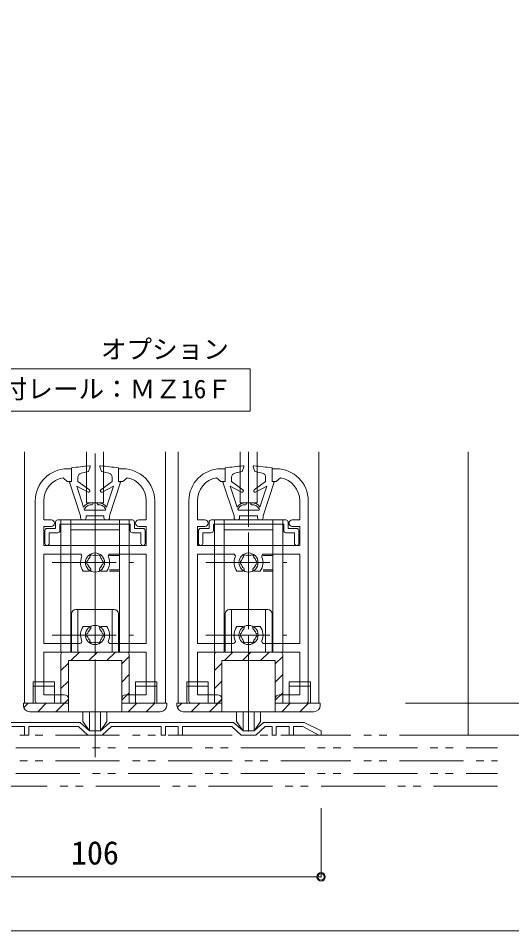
# Model space of a CAD drawing. Units: millimetres on the paper, enlarged 5 times, with parts at other scales. Extents: x -992 to 1008, y -685 to 700.
# Drawn here: x -188.4 to 4.4, y -26.2 to 330.6 of the extents above; entities that cross this region are included whole.
import ezdxf
from ezdxf.enums import TextEntityAlignment as Align

# ---------------------------------------------------------------- set-up
doc = ezdxf.new("R2010")
doc.units = ezdxf.units.MM
doc.header["$LTSCALE"] = 5
doc.header["$PDMODE"] = 32
doc.header["$PDSIZE"] = 2.5
for name, pattern in [('CHAIN1', [8, 5, -1, 1, -1]), ('DASHED1', [1.8, 1.2, -0.6]), ('DOUBLE_CHAIN1', [8.8, 5, -1, 0.6, -0.6, 0.6, -1])]:
    doc.linetypes.add(name, pattern=pattern)
for name, color, linetype, lineweight in [('1-0_H-SYM', 7, 'Continuous', 20), ('1-1_0', 7, 'Continuous', 20), ('2-0_18', 7, 'Continuous', 18)]:
    doc.layers.add(name, color=color, linetype=linetype, lineweight=lineweight)
doc.styles.add('ＭＳ ゴシック', font='')
doc.styles.get('ＭＳ ゴシック').set_extended_font_data('MS Gothic')

msp = doc.modelspace()

# ---------------------------------------------------------------- linework, layer by layer
at = {"layer": '1-0_H-SYM'}
msp.add_line((197.5, -26.25), (-967.5, -26.25), dxfattribs=at)
at = {"layer": '1-1_0'}
msp.add_lwpolyline([(197.5, -26.25), (-967.5, -26.25), (-967.5, 675)], dxfattribs=at)
at = {"layer": '2-0_18'}
for p, q in [((-97.834, 176.901), (-97.834, 193.568)), ((-221.167, 176.901), (-97.834, 176.901)), ((-185.92, 62.739), (-185.92, 161.072)), ((-161.753, 141.073), (-161.753, 161.072)), ((-155.086, 161.072), (-155.086, 141.073)), ((-130.92, 161.072), (-130.92, 62.739)), ((-125.92, 62.739), (-125.92, 161.072)), ((-101.753, 141.073), (-101.753, 161.072)), ((-95.086, 161.072), (-95.086, 141.073)), ((-70.92, 161.072), (-70.92, 62.739)), ((-12.586, 161.072), (-12.586, 50.239)), ((-167.586, 154.406), (-169.253, 154.406)), ((-167.586, 149.406), (-167.586, 154.739)), ((-160.92, 153.406), (-160.274, 155.122)), ((-149.253, 154.739), (-149.253, 149.406)), ((-147.586, 154.406), (-149.253, 154.406)), ((-107.586, 154.406), (-109.253, 154.406)), ((-107.586, 149.406), (-107.586, 154.739)), ((-100.919, 153.406), (-100.274, 155.122)), ((-89.253, 154.739), (-89.253, 149.406)), ((-87.586, 154.406), (-89.253, 154.406)), ((-165.086, 149.406), (-165.086, 151.092)), ((-163.808, 152.713), (-160.92, 153.406)), ((-151.753, 151.092), (-151.753, 149.406)), ((-147.586, 149.406), (-145.92, 150.92)), ((-105.086, 149.406), (-105.086, 151.092)), ((-103.808, 152.713), (-100.919, 153.406)), ((-91.753, 151.092), (-91.753, 149.406)), ((-87.586, 149.406), (-85.919, 150.92)), ((-168.42, 149.239), (-167.586, 149.406)), ((-164.086, 136.073), (-168.42, 149.239)), ((-165.59, 147.573), (-161.148, 145.294)), ((-162.886, 139.355), (-165.59, 147.573)), ((-160.624, 146.143), (-165.086, 149.406)), ((-151.753, 149.406), (-156.215, 146.143)), ((-149.253, 149.406), (-147.586, 149.406)), ((-108.419, 149.239), (-107.586, 149.406)), ((-104.086, 136.073), (-108.419, 149.239)), ((-105.59, 147.573), (-101.148, 145.294)), ((-102.885, 139.355), (-105.59, 147.573)), ((-100.624, 146.143), (-105.086, 149.406)), ((-91.753, 149.406), (-96.215, 146.143)), ((-89.253, 149.406), (-87.586, 149.406)), ((-181.753, 141.906), (-181.753, 63.573)), ((-178.419, 141.906), (-178.419, 134.406)), ((-155.086, 141.073), (-161.753, 141.073)), ((-138.419, 134.406), (-138.419, 141.906)), ((-135.086, 63.573), (-135.086, 141.906)), ((-121.753, 141.906), (-121.753, 63.573)), ((-118.419, 141.906), (-118.419, 134.406)), ((-95.086, 141.073), (-101.753, 141.073)), ((-78.419, 134.406), (-78.419, 141.906)), ((-75.086, 63.573), (-75.086, 141.906)), ((-164.086, 135.239), (-164.086, 136.073)), ((-162.683, 138.739), (-162.552, 138.739)), ((-162.518, 138.239), (-162.683, 138.739)), ((-154.321, 138.239), (-162.518, 138.239)), ((-154.934, 136.073), (-161.92, 136.073)), ((-161.92, 136.073), (-161.92, 135.239)), ((-154.92, 135.239), (-154.92, 136.073)), ((-152.753, 136.073), (-152.753, 135.239)), ((-104.086, 135.239), (-104.086, 136.073)), ((-102.683, 138.739), (-102.552, 138.739)), ((-102.518, 138.239), (-102.683, 138.739)), ((-94.321, 138.239), (-102.518, 138.239)), ((-94.934, 136.073), (-101.919, 136.073)), ((-101.919, 136.073), (-101.919, 135.239)), ((-94.919, 135.239), (-94.919, 136.073)), ((-92.753, 136.073), (-92.753, 135.239)), ((-178.419, 134.406), (-175.503, 134.406)), ((-173.836, 133.573), (-173.836, 131.073)), ((-173.003, 134.406), (-143.836, 134.406)), ((-172.17, 132.739), (-144.669, 132.739)), ((-172.17, 130.239), (-172.17, 132.739)), ((-171.753, 82.739), (-171.753, 134.406)), ((-167.92, 82.739), (-167.92, 134.406)), ((-148.919, 134.406), (-148.919, 82.739)), ((-145.086, 134.406), (-145.086, 82.739)), ((-144.669, 132.739), (-144.669, 130.239)), ((-143.003, 131.073), (-143.003, 133.573)), ((-138.419, 134.406), (-141.336, 134.406)), ((-118.419, 134.406), (-115.503, 134.406)), ((-113.836, 133.573), (-113.836, 131.073)), ((-113.003, 134.406), (-83.836, 134.406)), ((-112.169, 132.739), (-84.669, 132.739)), ((-112.169, 130.239), (-112.169, 132.739)), ((-111.753, 82.739), (-111.753, 134.406)), ((-107.919, 82.739), (-107.919, 134.406)), ((-88.919, 134.406), (-88.919, 82.739)), ((-85.086, 134.406), (-85.086, 82.739)), ((-84.669, 132.739), (-84.669, 130.239)), ((-83.003, 131.073), (-83.003, 133.573)), ((-78.419, 134.406), (-81.336, 134.406)), ((-178.003, 130.239), (-178.003, 125.239)), ((-173.836, 131.073), (-177.17, 131.073)), ((-176.336, 125.239), (-176.336, 129.406)), ((-176.336, 129.406), (-173.003, 129.406)), ((-167.92, 130.573), (-148.919, 130.573)), ((-143.836, 129.406), (-140.503, 129.406)), ((-139.67, 131.073), (-143.003, 131.073)), ((-141.336, 131.906), (-138.419, 131.906)), ((-140.503, 129.406), (-140.503, 125.239)), ((-138.836, 125.239), (-138.836, 130.239)), ((-138.419, 124.406), (-138.419, 131.906)), ((-118.003, 130.239), (-118.003, 125.239)), ((-113.836, 131.073), (-117.17, 131.073)), ((-116.336, 125.239), (-116.336, 129.406)), ((-116.336, 129.406), (-113.003, 129.406)), ((-107.919, 130.573), (-88.919, 130.573)), ((-83.836, 129.406), (-80.503, 129.406)), ((-79.67, 131.073), (-83.003, 131.073)), ((-81.336, 131.906), (-78.419, 131.906)), ((-80.503, 129.406), (-80.503, 125.239)), ((-78.836, 125.239), (-78.836, 130.239)), ((-78.419, 124.406), (-78.419, 131.906)), ((-178.419, 124.406), (-138.419, 124.406)), ((-118.419, 124.406), (-78.419, 124.406)), ((-178.419, 121.073), (-164.42, 121.073)), ((-178.419, 86.073), (-178.419, 121.073)), ((-152.419, 121.073), (-138.419, 121.073)), ((-138.419, 121.073), (-138.419, 86.073)), ((-118.419, 121.073), (-104.419, 121.073)), ((-118.419, 86.073), (-118.419, 121.073)), ((-92.419, 121.073), (-78.419, 121.073)), ((-78.419, 121.073), (-78.419, 86.073)), ((-163.002, 114.406), (-160.706, 114.406)), ((-153.837, 114.406), (-156.133, 114.406)), ((-103.002, 114.406), (-100.706, 114.406)), ((-93.837, 114.406), (-96.133, 114.406)), ((-167.586, 82.739), (-167.586, 97.739)), ((-165.92, 99.406), (-150.92, 99.406)), ((-165.086, 99.406), (-165.086, 82.739)), ((-151.753, 99.406), (-151.753, 82.739)), ((-149.253, 97.739), (-149.253, 82.739)), ((-107.586, 82.739), (-107.586, 97.739)), ((-105.919, 99.406), (-90.919, 99.406)), ((-105.086, 99.406), (-105.086, 82.739)), ((-91.753, 99.406), (-91.753, 82.739)), ((-89.253, 97.739), (-89.253, 82.739)), ((-160.706, 92.739), (-163.002, 92.739)), ((-156.133, 92.739), (-153.837, 92.739)), ((-100.706, 92.739), (-103.002, 92.739)), ((-96.133, 92.739), (-93.837, 92.739)), ((-164.42, 86.073), (-178.419, 86.073)), ((-138.419, 86.073), (-152.419, 86.073)), ((-104.419, 86.073), (-118.419, 86.073)), ((-78.419, 86.073), (-92.419, 86.073)), ((-138.419, 82.739), (-178.419, 82.739)), ((-178.419, 66.073), (-178.419, 82.739)), ((-167.886, 79.406), (-164.553, 82.739)), ((-160.815, 79.406), (-157.482, 82.739)), ((-153.744, 79.406), (-150.411, 82.739)), ((-138.419, 82.739), (-138.419, 66.073)), ((-78.419, 82.739), (-118.419, 82.739)), ((-118.419, 66.073), (-118.419, 82.739)), ((-107.886, 79.406), (-104.553, 82.739)), ((-100.815, 79.406), (-97.482, 82.739)), ((-93.744, 79.406), (-90.411, 82.739)), ((-78.419, 82.739), (-78.419, 66.073)), ((-171.753, 81.906), (-171.753, 62.739)), ((-168.836, 79.406), (-168.836, 59.406)), ((-168.836, 79.406), (-148.003, 79.406)), ((-148.003, 78.076), (-145.086, 80.993)), ((-148.003, 59.406), (-148.003, 79.406)), ((-145.086, 62.739), (-145.086, 81.906)), ((-111.753, 81.906), (-111.753, 62.739)), ((-108.836, 79.406), (-108.836, 59.406)), ((-108.836, 79.406), (-88.003, 79.406)), ((-88.003, 78.076), (-85.086, 80.993)), ((-88.003, 59.406), (-88.003, 79.406)), ((-85.086, 62.739), (-85.086, 81.906)), ((-171.753, 75.539), (-168.836, 78.456)), ((-111.753, 75.539), (-108.836, 78.456)), ((-171.753, 68.468), (-168.836, 71.385)), ((-148.003, 71.005), (-145.086, 73.922)), ((-148.003, 71.005), (-145.086, 73.922)), ((-111.753, 68.468), (-108.836, 71.385)), ((-88.003, 71.005), (-85.086, 73.922)), ((-88.003, 71.005), (-85.086, 73.922)), ((-182.586, 71.073), (-182.586, 62.739)), ((-174.253, 69.406), (-182.586, 69.406)), ((-142.586, 71.073), (-142.586, 62.739)), ((-134.253, 71.073), (-142.586, 71.073)), ((-134.253, 69.406), (-142.586, 69.406)), ((-134.253, 62.739), (-134.253, 71.073)), ((-122.586, 71.073), (-122.586, 62.739)), ((-114.253, 69.406), (-122.586, 69.406)), ((-82.586, 71.073), (-82.586, 62.739)), ((-74.253, 71.073), (-82.586, 71.073)), ((-74.253, 69.406), (-82.586, 69.406)), ((-74.253, 62.739), (-74.253, 71.073)), ((-178.419, 66.073), (-170.503, 66.073)), ((-173.744, 59.406), (-168.79, 64.36)), ((-173.744, 59.406), (-168.836, 64.314)), ((-148.003, 63.934), (-145.086, 66.851)), ((-146.336, 66.073), (-138.419, 66.073)), ((-118.419, 66.073), (-110.503, 66.073)), ((-113.744, 59.406), (-108.79, 64.36)), ((-113.744, 59.406), (-108.836, 64.314)), ((-88.003, 63.934), (-85.086, 66.851)), ((-86.336, 66.073), (-78.419, 66.073)), ((-168.836, 62.739), (-186.419, 62.739)), ((-186.419, 62.739), (-186.419, 61.906)), ((-186.261, 61.031), (-184.553, 62.739)), ((-180.815, 59.406), (-177.482, 62.739)), ((-180.815, 59.406), (-177.482, 62.739)), ((-130.42, 62.739), (-148.003, 62.739)), ((-145.46, 59.406), (-142.126, 62.739)), ((-145.459, 59.407), (-142.126, 62.739)), ((-138.389, 59.406), (-135.055, 62.739)), ((-138.388, 59.406), (-135.055, 62.739)), ((-130.42, 61.906), (-130.42, 62.739)), ((-108.836, 62.739), (-126.419, 62.739)), ((-126.419, 62.739), (-126.419, 61.906)), ((-126.261, 61.031), (-124.553, 62.739)), ((-120.815, 59.406), (-117.482, 62.739)), ((-120.815, 59.406), (-117.482, 62.739)), ((-70.419, 62.739), (-88.003, 62.739)), ((-85.46, 59.406), (-82.126, 62.739)), ((-85.459, 59.407), (-82.126, 62.739)), ((-78.389, 59.406), (-75.055, 62.739)), ((-78.388, 59.406), (-75.055, 62.739)), ((-70.419, 61.906), (-70.419, 62.739)), ((-183.92, 59.406), (-132.919, 59.406)), ((-163.153, 59.406), (-163.153, 55.586)), ((-153.762, 59.406), (-153.762, 55.636)), ((-123.919, 59.406), (-72.919, 59.406)), ((-103.153, 59.406), (-103.153, 55.586)), ((-93.761, 59.406), (-93.761, 55.636)), ((-212.586, 55.239), (-164.253, 55.239)), ((-185.919, 53.572), (-190.92, 53.572)), ((-185.919, 53.572), (-185.919, 50.239)), ((-184.253, 53.572), (-184.253, 50.239)), ((-164.919, 53.572), (-184.253, 53.572)), ((-164.92, 53.572), (-161.253, 50.239)), ((-164.253, 55.239), (-160.586, 51.906)), ((-163.153, 55.586), (-160.578, 51.906)), ((-153.762, 55.636), (-156.262, 51.906)), ((-156.253, 51.906), (-152.586, 55.239)), ((-155.586, 50.239), (-151.92, 53.572)), ((-152.586, 55.239), (-104.253, 55.239)), ((-132.586, 53.572), (-151.92, 53.572)), ((-132.586, 53.572), (-132.586, 50.239)), ((-130.92, 53.572), (-130.92, 50.239)), ((-125.92, 53.572), (-130.92, 53.572)), ((-125.92, 53.572), (-125.92, 50.239)), ((-124.253, 53.572), (-124.253, 50.239)), ((-104.919, 53.572), (-124.253, 53.572)), ((-104.919, 53.572), (-101.253, 50.239)), ((-104.253, 55.239), (-100.586, 51.906)), ((-103.153, 55.586), (-100.577, 51.906)), ((-93.761, 55.636), (-96.261, 51.906)), ((-96.253, 51.906), (-92.586, 55.239)), ((-95.586, 50.239), (-91.919, 53.572)), ((-92.586, 55.239), (-76.753, 55.239)), ((-91.919, 53.572), (-89.253, 53.572)), ((-89.253, 53.572), (-89.253, 50.239)), ((-87.586, 53.572), (-87.586, 50.239)), ((-87.586, 53.572), (-82.586, 53.572)), ((-82.586, 53.572), (-82.586, 50.239)), ((-80.92, 53.572), (-80.92, 50.239)), ((-80.92, 53.572), (-77.253, 53.572)), ((-77.253, 53.572), (-70.919, 50.239)), ((-70.086, 51.906), (-76.753, 55.239)), ((-185.919, 50.239), (-184.253, 50.239)), ((-155.586, 50.239), (-161.253, 50.239)), ((-156.244, 51.906), (-160.586, 51.906)), ((-132.586, 50.239), (-130.92, 50.239)), ((-125.92, 50.239), (-124.253, 50.239)), ((-95.586, 50.239), (-101.253, 50.239)), ((-96.244, 51.906), (-100.586, 51.906)), ((-87.586, 50.239), (-89.253, 50.239)), ((-80.92, 50.239), (-82.586, 50.239))]:
    msp.add_line(p, q, dxfattribs=at)
at = {"layer": '2-0_18', "linetype": 'CHAIN1'}
for p, q in [((-158.42, 41.629), (-158.42, 161.072)), ((-98.42, 64.468), (-98.42, 161.072)), ((-158.419, 54.872), (-158.419, 160.397)), ((-98.419, 51.731), (-98.419, 160.397)), ((-152.753, 121.073), (-148.919, 121.073)), ((-152.753, 120.573), (-148.919, 120.573)), ((-92.753, 121.073), (-88.919, 121.073)), ((-92.753, 120.573), (-88.919, 120.573)), ((-175.12, 117.739), (-143.419, 117.739)), ((-148.919, 114.906), (-152.753, 114.906)), ((-148.919, 114.406), (-152.753, 114.406)), ((-115.12, 117.739), (-83.419, 117.739)), ((-88.919, 114.906), (-92.753, 114.906)), ((-88.919, 114.406), (-92.753, 114.406)), ((-175.12, 89.406), (-143.419, 89.406)), ((-115.12, 89.406), (-83.419, 89.406)), ((-148.919, 86.073), (-152.753, 86.073)), ((-88.919, 86.073), (-92.753, 86.073))]:
    msp.add_line(p, q, dxfattribs=at)
at = {"layer": '2-0_18', "linetype": 'DASHED1'}
msp.add_line((-158.419, 160.434), (-158.419, 44.524), dxfattribs=at)
at = {"layer": '2-0_18', "color": 4}
for p, q in [((-37.111, 62.739), (18.048, 62.739)), ((-160.578, 59.406), (-160.578, 51.906)), ((-158.42, 59.406), (-158.42, 51.906)), ((-156.262, 59.406), (-156.262, 51.906)), ((-100.577, 59.406), (-100.577, 51.906)), ((-98.419, 59.406), (-98.419, 51.906)), ((-96.261, 59.406), (-96.261, 51.906)), ((-37.111, 50.239), (106.074, 50.239)), ((-70.086, -5.182), (-70.086, 21.63)), ((-246.753, -5.182), (-70.086, -5.182))]:
    msp.add_line(p, q, dxfattribs=at)
at = {"layer": '2-0_18', "linetype": 'DOUBLE_CHAIN1'}
for p, q in [((-349.831, 50.239), (-83.42, 50.239)), ((-83.42, 50.239), (-1.086, 50.239)), ((-233.42, 45.239), (-1.086, 45.239)), ((-349.831, 40.239), (-83.42, 40.239)), ((-83.42, 40.239), (-1.086, 40.239)), ((-233.42, 35.239), (-1.086, 35.239)), ((-1.086, 30.239), (-349.831, 30.239))]:
    msp.add_line(p, q, dxfattribs=at)
at = {"layer": '2-0_18'}
for points in [[(-97.834, 193.568), (-221.167, 193.568), (-221.167, 176.901)], [(-156.565, 155.122), (-155.92, 153.406), (-153.031, 152.713)], [(-96.565, 155.122), (-95.919, 153.406), (-93.03, 152.713)], [(-170.92, 150.92), (-169.253, 149.406), (-167.586, 149.406)], [(-110.92, 150.92), (-109.253, 149.406), (-107.586, 149.406)], [(-155.691, 145.294), (-151.249, 147.573), (-153.954, 139.355)], [(-149.253, 149.406), (-148.42, 149.239), (-152.753, 136.073)], [(-95.691, 145.294), (-91.249, 147.573), (-93.953, 139.355)], [(-89.253, 149.406), (-88.419, 149.239), (-92.753, 136.073)], [(-154.287, 138.739), (-154.156, 138.739), (-154.321, 138.239)], [(-94.287, 138.739), (-94.156, 138.739), (-94.321, 138.239)], [(-175.503, 131.906), (-178.419, 131.906), (-178.419, 124.406)], [(-115.503, 131.906), (-118.419, 131.906), (-118.419, 124.406)], [(-174.253, 62.739), (-174.253, 71.073), (-182.586, 71.073)], [(-114.253, 62.739), (-114.253, 71.073), (-122.586, 71.073)], [(-70.086, 51.906), (-70.086, 50.239), (-70.919, 50.239)]]:
    msp.add_lwpolyline(points, dxfattribs=at)
for centre in [(-158.419, 117.739), (-98.419, 117.739), (-158.419, 89.406), (-98.419, 89.406)]:
    msp.add_circle(centre, 3.75, dxfattribs=at)
at = {"layer": '2-0_18', "color": 4}
msp.add_circle((-70.086, -5.182), 1.667, dxfattribs=at)
at = {"layer": '2-0_18'}
for centre, radius, start, end in [((-169.253, 141.906), 12.5, 90, 180), ((-154.233, 72.483), 83.333, 94.39026, 99.22101), ((-160.586, 155.239), 0.333, 339.39028, 94.39026), ((-156.253, 155.239), 0.333, 85.6097, 200.60966), ((-162.606, 72.483), 83.333, 80.77894, 85.6097), ((-147.586, 141.906), 12.5, 0, 90), ((-109.253, 141.906), 12.5, 90, 180), ((-94.233, 72.483), 83.333, 94.39026, 99.22101), ((-100.586, 155.239), 0.333, 339.39028, 94.39026), ((-96.253, 155.239), 0.333, 85.6097, 200.60966), ((-102.606, 72.483), 83.333, 80.77894, 85.6097), ((-87.586, 141.906), 12.5, 0, 90), ((-169.253, 141.906), 9.167, 100.47566, 180), ((-163.42, 151.092), 1.667, 103.49571, 180), ((-153.42, 151.092), 1.667, 0, 76.50424), ((-147.586, 141.906), 9.167, 0, 79.52429), ((-109.253, 141.906), 9.167, 100.47566, 180), ((-103.419, 151.092), 1.667, 103.49571, 180), ((-93.419, 151.092), 1.667, 0, 76.50424), ((-87.586, 141.906), 9.167, 0, 79.52429), ((-160.92, 145.739), 0.5, 242.84899, 53.82074), ((-155.92, 145.739), 0.5, 126.17921, 297.15095), ((-100.919, 145.739), 0.5, 242.84899, 53.82074), ((-95.919, 145.739), 0.5, 126.17921, 297.15095), ((-159.97, 137.739), 3.333, 82.65042, 151.00492), ((-159.97, 137.739), 2.667, 82.65042, 155.68423), ((-159.586, 140.715), 0.333, 262.65042, 82.65042), ((-157.253, 140.715), 0.333, 97.34953, 277.34953), ((-156.869, 137.739), 3.333, 28.99503, 97.34953), ((-156.869, 137.739), 2.667, 24.31572, 97.34953), ((-99.97, 137.739), 3.333, 82.65042, 151.00492), ((-99.97, 137.739), 2.667, 82.65042, 155.68423), ((-99.586, 140.715), 0.333, 262.65042, 82.65042), ((-97.253, 140.715), 0.333, 97.34953, 277.34953), ((-96.869, 137.739), 3.333, 28.99503, 97.34953), ((-96.869, 137.739), 2.667, 24.31572, 97.34953), ((-162.552, 138.906), 0.167, 270, 335.68423), ((-154.287, 138.906), 0.167, 204.31571, 270), ((-102.552, 138.906), 0.167, 270, 335.68423), ((-94.287, 138.906), 0.167, 204.31571, 270), ((-175.503, 133.156), 1.25, 270, 90), ((-173.003, 133.573), 0.833, 90, 180), ((-163.253, 135.239), 0.833, 180, 270), ((-162.753, 135.239), 0.833, 270, 0), ((-154.086, 135.239), 0.833, 180, 270), ((-153.586, 135.239), 0.833, 270, 0), ((-143.836, 133.573), 0.833, 0, 90), ((-141.336, 133.156), 1.25, 90, 270), ((-115.503, 133.156), 1.25, 270, 90), ((-113.003, 133.573), 0.833, 90, 180), ((-103.253, 135.239), 0.833, 180, 270), ((-102.753, 135.239), 0.833, 270, 0), ((-94.086, 135.239), 0.833, 180, 270), ((-93.586, 135.239), 0.833, 270, 0), ((-83.836, 133.573), 0.833, 0, 90), ((-81.336, 133.156), 1.25, 90, 270), ((-177.17, 130.239), 0.833, 90, 180), ((-173.003, 130.239), 0.833, 270, 0), ((-143.836, 130.239), 0.833, 180, 270), ((-139.67, 130.239), 0.833, 0, 90), ((-117.17, 130.239), 0.833, 90, 180), ((-113.003, 130.239), 0.833, 270, 0), ((-83.836, 130.239), 0.833, 180, 270), ((-79.67, 130.239), 0.833, 0, 90), ((-177.17, 125.239), 0.833, 180, 0), ((-139.67, 125.239), 0.833, 180, 0), ((-117.17, 125.239), 0.833, 180, 0), ((-79.67, 125.239), 0.833, 180, 0), ((-164.42, 120.239), 0.833, 337.38011, 90), ((-158.419, 117.739), 5.667, 157.38011, 216.03186), ((-160.92, 117.739), 0.833, 112.02429, 247.97566), ((-158.419, 117.739), 2.917, 135.35885, 164.64109), ((-159.67, 119.904), 0.833, 52.02429, 187.97566), ((-158.419, 117.739), 2.917, 75.35886, 104.64109), ((-157.17, 119.904), 0.833, 352.02429, 127.97566), ((-158.419, 117.739), 2.917, 15.35886, 44.6411), ((-155.92, 117.739), 0.833, 292.02429, 67.97566), ((-158.419, 117.739), 5.667, 323.96809, 22.61984), ((-152.419, 120.239), 0.833, 90, 202.61984), ((-104.419, 120.239), 0.833, 337.38011, 90), ((-98.419, 117.739), 5.667, 157.38011, 216.03186), ((-100.919, 117.739), 0.833, 112.02429, 247.97566), ((-98.419, 117.739), 2.917, 135.35885, 164.64109), ((-99.669, 119.904), 0.833, 52.02429, 187.97566), ((-98.419, 117.739), 2.917, 75.35886, 104.64109), ((-97.169, 119.904), 0.833, 352.02429, 127.97566), ((-98.419, 117.739), 2.917, 15.35886, 44.6411), ((-95.919, 117.739), 0.833, 292.02429, 67.97566), ((-98.419, 117.739), 5.667, 323.96809, 22.61984), ((-92.419, 120.239), 0.833, 90, 202.61984), ((-158.419, 117.739), 2.917, 195.35885, 229.81587), ((-160.706, 115.032), 0.626, 270, 49.81587), ((-156.133, 115.032), 0.626, 130.18408, 270), ((-158.419, 117.739), 2.917, 310.18408, 344.64109), ((-98.419, 117.739), 2.917, 195.35885, 229.81587), ((-100.706, 115.032), 0.626, 270, 49.81587), ((-96.133, 115.032), 0.626, 130.18408, 270), ((-98.419, 117.739), 2.917, 310.18408, 344.64109), ((-165.92, 97.739), 1.667, 90, 180), ((-150.92, 97.739), 1.667, 0, 90), ((-105.919, 97.739), 1.667, 90, 180), ((-90.919, 97.739), 1.667, 0, 90), ((-158.419, 89.406), 5.667, 143.96809, 202.61984), ((-160.92, 89.406), 0.833, 112.02429, 247.97566), ((-158.419, 89.406), 2.917, 130.18408, 164.64109), ((-160.706, 92.113), 0.626, 310.18408, 90), ((-156.133, 92.113), 0.626, 90, 229.81587), ((-158.419, 89.406), 2.917, 15.35886, 49.81587), ((-155.92, 89.406), 0.833, 292.02429, 67.97566), ((-158.419, 89.406), 5.667, 337.38011, 36.03186), ((-98.419, 89.406), 5.667, 143.96809, 202.61984), ((-100.919, 89.406), 0.833, 112.02429, 247.97566), ((-98.419, 89.406), 2.917, 130.18408, 164.64109), ((-100.706, 92.113), 0.626, 310.18408, 90), ((-96.133, 92.113), 0.626, 90, 229.81587), ((-98.419, 89.406), 2.917, 15.35886, 49.81587), ((-95.919, 89.406), 0.833, 292.02429, 67.97566), ((-98.419, 89.406), 5.667, 337.38011, 36.03186), ((-164.42, 86.906), 0.833, 270, 22.61984), ((-158.419, 89.406), 2.917, 195.35885, 224.64109), ((-159.67, 87.241), 0.833, 172.02429, 307.97566), ((-158.419, 89.406), 2.917, 255.35885, 284.64109), ((-157.17, 87.241), 0.833, 232.02429, 7.97566), ((-158.419, 89.406), 2.917, 315.35885, 344.64109), ((-152.419, 86.906), 0.833, 157.38011, 270), ((-104.419, 86.906), 0.833, 270, 22.61984), ((-98.419, 89.406), 2.917, 195.35885, 224.64109), ((-99.669, 87.241), 0.833, 172.02429, 307.97566), ((-98.419, 89.406), 2.917, 255.35885, 284.64109), ((-97.169, 87.241), 0.833, 232.02429, 7.97566), ((-98.419, 89.406), 2.917, 315.35885, 344.64109), ((-92.419, 86.906), 0.833, 157.38011, 270), ((-170.92, 81.906), 0.833, 90, 180), ((-145.92, 81.906), 0.833, 0, 90), ((-110.92, 81.906), 0.833, 90, 180), ((-85.919, 81.906), 0.833, 0, 90), ((-170.503, 64.406), 1.667, 0, 90), ((-146.336, 64.406), 1.667, 90, 180), ((-110.503, 64.406), 1.667, 0, 90), ((-86.336, 64.406), 1.667, 90, 180), ((-183.92, 61.906), 2.5, 180, 270), ((-180.919, 63.573), 0.833, 180, 270), ((-135.919, 63.573), 0.833, 270, 0), ((-132.92, 61.906), 2.5, 270, 0), ((-132.919, 61.906), 2.5, 270, 0), ((-123.919, 61.906), 2.5, 180, 270), ((-120.919, 63.573), 0.833, 180, 270), ((-75.919, 63.573), 0.833, 270, 0), ((-72.919, 61.906), 2.5, 270, 0), ((-72.919, 61.906), 2.5, 270, 0)]:
    msp.add_arc(centre, radius, start, end, dxfattribs=at)
at = {"layer": '2-0_18', "color": 5}
msp.add_point((-70.086, -5.182), dxfattribs=at)
at = {"layer": '2-0_18', "color": 4}
msp.add_point((-70.086, -5.182), dxfattribs=at)

# ---------------------------------------------------------------- texts
at = {"layer": '2-0_18', "style": 'ＭＳ ゴシック'}
for s, height, p in [('オプション', 7.331, (-156.134, 195.309)), ('直付レール：ＭＺ16Ｆ', 7.331, (-204.874, 179.791)), ('106', 9.164, (-167.794, -3.098))]:
    msp.add_text(s, height=height, dxfattribs=at).set_placement(p, align=Align.BOTTOM_LEFT)

doc.saveas('drawing.dxf')
